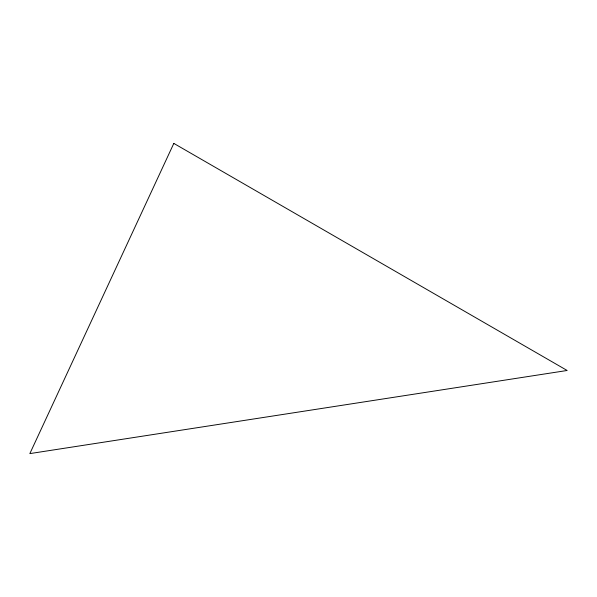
<?xml version="1.0" encoding="UTF-8"?>
<svg xmlns="http://www.w3.org/2000/svg" width="597" height="597" viewBox="0 0 597 597"><rect width="100%" height="100%" fill="white"/><g stroke="black" fill="none" stroke-linecap="round" stroke-linejoin="round"><path stroke-width="0.9" d="M173.817 143.399L29.85 453.601L567.15 370.483L173.817 143.399"/></g></svg>
